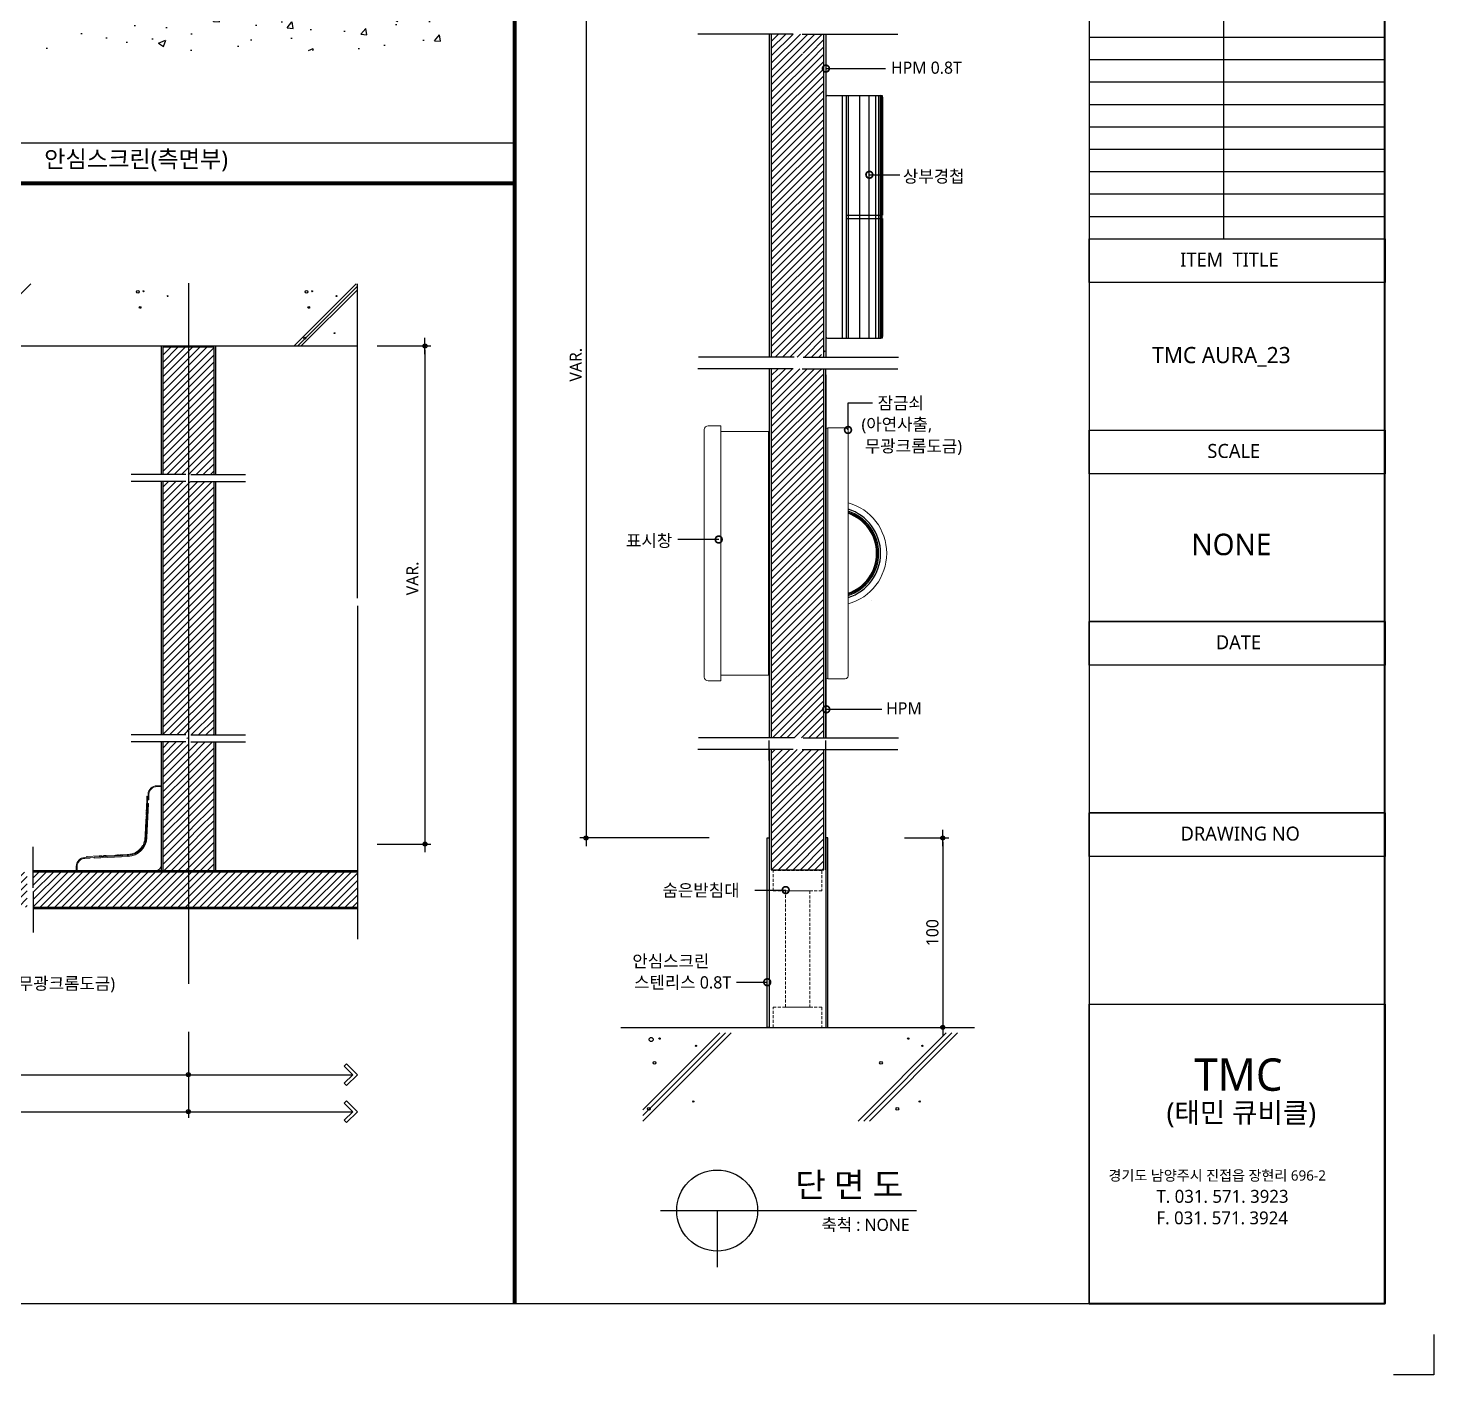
# Model space of a CAD drawing. Extents: x -256 to 8104, y -176 to 5714.
# Drawn here: x 4629 to 8104, y -176 to 3153 of the extents above; entities that cross this region are included whole.
import ezdxf
from ezdxf.enums import TextEntityAlignment as Align

# ---------------------------------------------------------------- set-up
doc = ezdxf.new("R2010")
doc.units = 0
doc.header["$LTSCALE"] = 30
doc.linetypes.add('CEN', pattern=[62, 60, -1, 0, -1])
doc.linetypes.add('HIDDEN', pattern=[0.375, 0.25, -0.125])
doc.layers.get('0').update_dxf_attribs({"linetype": 'CONTINUOUS'})
doc.layers.get('DEFPOINTS').update_dxf_attribs({"linetype": 'CONTINUOUS'})
for name, color, linetype in [('C', 2, 'CONTINUOUS'), ('curior-0Line', 252, 'CONTINUOUS'), ('DIM', 7, 'CONTINUOUS'), ('HAT', 8, 'CONTINUOUS'), ('HID', 9, 'HIDDEN'), ('TIT', 3, 'CONTINUOUS'), ('경첩', 4, 'CONTINUOUS'), ('문자', 3, 'CONTINUOUS'), ('부자재', 4, 'CONTINUOUS'), ('잠금쇠(회전형)', 4, 'CONTINUOUS'), ('중심선', 1, 'CEN'), ('치수', 1, 'CONTINUOUS'), ('판넬', 2, 'CONTINUOUS'), ('해치', 8, 'CONTINUOUS')]:
    doc.layers.add(name, color=color, linetype=linetype)
doc.styles.add('돋움', font='malgun.ttf')
doc.dimstyles.new('10', dxfattribs={"dimscale": 10, "dimtxt": 3, "dimasz": 1, "dimexe": 1.5, "dimexo": 2, "dimgap": 1, "dimtad": 1, "dimdec": 0, "dimlunit": 6, "dimtxsty": '돋움', "dimblk": 'DIMDOT', "dimcen": -1, "dimdle": 1.5, "dimclrt": 3, "dimazin": 3, "dimtfac": 1, "dimtdec": 0, "dimtix": 1, "dimtmove": 2, "dimatfit": 3, "dimldrblk": 'DIMDOT', "dimarcsym": 0})
pattern_1 = [(45, (19999.996, -7000), (-8.980256, 8.980256), [])]
pattern_2 = [(45, (19939.411, -6907.926), (-8.980256, 8.980256), [])]

# ---------------------------------------------------------------- blocks, each defined once
blk = doc.blocks.new('DIMDOT')
at = {"linetype": 'Continuous'}
blk.add_line((-2, 0), (2, 0), dxfattribs=at)
for radius in [0.5, 0.25]:
    blk.add_circle((0, 0), radius, dxfattribs=at)
blk = doc.blocks.new('*D601')
at = {"layer": 'DEFPOINTS', "color": 0}
for p in [(34653.8, -3333.9), (34329.7, -5672.9), (34653.8, -5672.9)]:
    blk.add_point(p, dxfattribs=at)
at = {"layer": 'DIM', "color": 0, "lineweight": -2, "ltscale": 10}
for p, q in [((34633.8, -3333.9), (34314.7, -3333.9)), ((34329.7, -3343.9), (34329.7, -5662.9)), ((34633.8, -5672.9), (34314.7, -5672.9))]:
    blk.add_line(p, q, dxfattribs=at)
at = {"layer": 'DIM', "color": 0, "lineweight": -2, "xscale": 10, "yscale": 10, "zscale": 10}
for p, rotation in [((34329.7, -3333.9), 90), ((34329.7, -5672.9), 270)]:
    blk.add_blockref('DIMDOT', p, dxfattribs=dict(at, rotation=rotation))
at = {"layer": 'DIM', "color": 3, "insert": (34304.5, -4503.4), "char_height": 30, "attachment_point": 5, "rotation": 90, "style": '돋움'}
blk.add_mtext('VAR.', dxfattribs=at)
blk = doc.blocks.new('A$C13EB2441')
for p, q in [((0.837, 7.375), (0.837, 14.115)), ((0.837, 6.74), (0.837, 0))]:
    blk.add_line(p, q)
blk = doc.blocks.new('_DOTSMALL')
at = {"color": 0, "linetype": 'ByBlock', "const_width": 0.5}
blk.add_lwpolyline([(-0.0625, 0, 1), (0.0625, 0, 1)], format="xyb", close=True, dxfattribs=at)
blk = doc.blocks.new('A$C63EC304E')
at = {"layer": '치수', "color": 1, "xscale": 2.5, "yscale": 2.5, "zscale": 2.5, "rotation": 234.3098741996962}
blk.add_blockref('_DOTSMALL', (0.31, 0.31), dxfattribs=at)
blk = doc.blocks.new('A$C2BC9653E')
at = {"layer": '치수', "xscale": 0.3333333333333333, "yscale": 0.3333333333333333, "zscale": 0.3333333333333333}
blk.add_blockref('A$C63EC304E', (0, 0), dxfattribs=at)
blk = doc.blocks.new('A$C7FC71301')
at = {"layer": '치수', "rotation": 180}
blk.add_blockref('A$C2BC9653E', (0.208, 0.208), dxfattribs=at)
blk = doc.blocks.new('A$C4A20372B')
at = {"layer": '치수'}
blk.add_blockref('A$C7FC71301', (0, 0), dxfattribs=at)
blk = doc.blocks.new('A$C566469F5')
at = {"layer": '치수'}
blk.add_blockref('A$C4A20372B', (0, 0), dxfattribs=at)
blk = doc.blocks.new('A$C7E317CD4')
at = {"layer": '해치', "xscale": 2, "yscale": 2, "zscale": 2}
blk.add_blockref('A$C566469F5', (0, 0), dxfattribs=at)
blk = doc.blocks.new('A$C601D7F27')
at = {"layer": '치수'}
blk.add_blockref('A$C7E317CD4', (0, 0), dxfattribs=at)
blk = doc.blocks.new('A$C38802C08')
at = {"layer": '치수'}
blk.add_blockref('A$C601D7F27', (0, 0), dxfattribs=at)
blk = doc.blocks.new('*D602')
at = {"layer": 'DEFPOINTS', "color": 0}
for p in [(35097.3, -5672.8), (35097.3, -6141.1), (35211.6, -6141.1)]:
    blk.add_point(p, dxfattribs=at)
at = {"layer": 'DIM', "color": 0, "lineweight": -2, "ltscale": 10}
for p, q in [((35117.3, -5672.8), (35226.6, -5672.8)), ((35211.6, -5682.8), (35211.6, -6131.1)), ((35117.3, -6141.1), (35226.6, -6141.1))]:
    blk.add_line(p, q, dxfattribs=at)
at = {"layer": 'DIM', "color": 0, "lineweight": -2, "xscale": 10, "yscale": 10, "zscale": 10}
for p, rotation in [((35211.6, -5672.8), 90), ((35211.6, -6141.1), 270)]:
    blk.add_blockref('DIMDOT', p, dxfattribs=dict(at, rotation=rotation))
at = {"layer": 'DIM', "color": 3, "insert": (35186, -5907), "char_height": 30, "attachment_point": 5, "rotation": 90, "style": '돋움'}
blk.add_mtext('100', dxfattribs=at)
blk = doc.blocks.new('*D607')
at = {"layer": 'DEFPOINTS', "color": 0}
for p in [(28592.8, -6132.4), (33346.7, -6132.4), (33346.7, -6349.6)]:
    blk.add_point(p, dxfattribs=at)
at = {"layer": 'DIM', "color": 0, "lineweight": -2, "ltscale": 10}
for p, q in [((28592.8, -6152.4), (28592.8, -6364.6)), ((33346.7, -6152.4), (33346.7, -6364.6)), ((28602.8, -6349.6), (33336.7, -6349.6))]:
    blk.add_line(p, q, dxfattribs=at)
at = {"layer": 'DIM', "color": 0, "lineweight": -2, "xscale": 10, "yscale": 10, "zscale": 10, "rotation": 180}
blk.add_blockref('DIMDOT', (28592.8, -6349.6), dxfattribs=at)
at = {"layer": 'DIM', "color": 0, "lineweight": -2, "xscale": 10, "yscale": 10, "zscale": 10}
blk.add_blockref('DIMDOT', (33346.7, -6349.6), dxfattribs=at)
at = {"layer": 'DIM', "color": 3, "insert": (30969.8, -6319.9), "char_height": 30, "attachment_point": 5, "style": '돋움'}
blk.add_mtext('설계치수', dxfattribs=at)
blk = doc.blocks.new('*D608')
at = {"layer": 'DEFPOINTS', "color": 0}
for p in [(32195.9, -6132.4), (33346.7, -6132.4), (33346.7, -6258.1)]:
    blk.add_point(p, dxfattribs=at)
at = {"layer": 'DIM', "color": 0, "lineweight": -2, "ltscale": 10}
for p, q in [((32195.9, -6152.4), (32195.9, -6273.1)), ((33346.7, -6152.4), (33346.7, -6273.1)), ((32205.9, -6258.1), (33336.7, -6258.1))]:
    blk.add_line(p, q, dxfattribs=at)
at = {"layer": 'DIM', "color": 0, "lineweight": -2, "xscale": 10, "yscale": 10, "zscale": 10, "rotation": 180}
blk.add_blockref('DIMDOT', (32195.9, -6258.1), dxfattribs=at)
at = {"layer": 'DIM', "color": 0, "lineweight": -2, "xscale": 10, "yscale": 10, "zscale": 10}
blk.add_blockref('DIMDOT', (33346.7, -6258.1), dxfattribs=at)
at = {"layer": 'DIM', "color": 3, "insert": (32771.3, -6228.5), "char_height": 30, "attachment_point": 5, "style": '돋움'}
blk.add_mtext('설계치수', dxfattribs=at)
blk = doc.blocks.new('*D610')
at = {"layer": 'DEFPOINTS', "color": 0}
for p in [(33793.5, -4456.8), (33793.5, -5688.1), (33931.4, -5688.1)]:
    blk.add_point(p, dxfattribs=at)
at = {"layer": 'DIM', "color": 0, "lineweight": -2, "ltscale": 10}
for p, q in [((33813.5, -4456.8), (33946.4, -4456.8)), ((33931.4, -4466.8), (33931.4, -5678.1)), ((33813.5, -5688.1), (33946.4, -5688.1))]:
    blk.add_line(p, q, dxfattribs=at)
at = {"layer": 'DIM', "color": 0, "lineweight": -2, "xscale": 10, "yscale": 10, "zscale": 10}
for p, rotation in [((33931.4, -4456.8), 90), ((33931.4, -5688.1), 270)]:
    blk.add_blockref('DIMDOT', p, dxfattribs=dict(at, rotation=rotation))
at = {"layer": 'DIM', "color": 3, "insert": (33900.6, -5031.5), "char_height": 30, "attachment_point": 5, "rotation": 90, "style": '돋움'}
blk.add_mtext('VAR.', dxfattribs=at)
blk = doc.blocks.new('A$C06B31977')
for p, q in [((1.26, 11.06), (1.26, 21.17)), ((1.26, 10.11), (1.26, 0))]:
    blk.add_line(p, q)
blk = doc.blocks.new('AURA_23', base_point=(28321.5, -6824.2))
at = {"layer": 'HAT'}
h = blk.add_hatch(dxfattribs=at)
h.set_pattern_fill('ANSI31', color=256, scale=4, style=0)
h.set_pattern_definition(pattern_1)
edge = h.paths.add_edge_path()
edge.add_line((34917.6, -3734.6), (34858.2, -3734.6))
edge.add_arc((34856.1, -3734.6), 2.08, -54.3099, 0, ccw=False)
edge.add_arc((34856.1, -3734.6), 2.08, 125.6901, 305.6901, ccw=False)
edge.add_arc((34856.1, -3734.6), 2.08, 0, 125.6901, ccw=False)
edge.add_line((34858.2, -3734.6), (34917.6, -3734.6))
edge.add_line((34917.6, -3734.6), (34917.6, -3685.9))
edge.add_line((34917.6, -3685.9), (34907.3, -3685.9))
edge.add_spline(control_points=[(34904.5, -3693.7), (34905.5, -3691.1), (34906.4, -3688.4), (34907.3, -3685.9)], knot_values=[0, 0, 0, 0, 0.152076, 0.152076, 0.152076, 0.152076], degree=3, periodic=0)
edge.add_line((34907.3, -3685.9), (34852.6, -3685.9))
edge.add_line((34852.6, -3685.9), (34852.6, -4484.4))
edge.add_line((34852.6, -4484.4), (34909.3, -4484.4))
edge.add_spline(control_points=[(34909.3, -4484.4), (34912.5, -4475.7), (34915.5, -4467.8), (34917.6, -4464)], knot_values=[0.152076, 0.152076, 0.152076, 0.152076, 0.673721, 0.673721, 0.673721, 0.673721], degree=3, periodic=0)
edge.add_spline(control_points=[(34920, -4484.4), (34920.5, -4474.4), (34921.6, -4459.1), (34918.7, -4462), (34917.6, -4464)], knot_values=[0.673721, 0.673721, 0.673721, 0.673721, 1.332503, 1.60798, 1.60798, 1.60798, 1.60798], degree=3, periodic=0)
edge.add_line((34917.6, -4464), (34917.6, -3734.6))
h.paths.add_polyline_path([(34852.6, -3685.9), (34787.6, -3685.9), (34787.6, -4484.4), (34852.6, -4484.4)])
h = blk.add_hatch(dxfattribs=at)
h.set_pattern_fill('ANSI31', color=256, scale=4, style=0)
h.set_pattern_definition(pattern_1)
h.paths.add_polyline_path([(34852.6, -4970), (34787.6, -4970), (34787.6, -5425.5), (34852.6, -5425.5), (34852.6, -5316, -0.567825), (34852.6, -5312.4)])
h.paths.add_polyline_path([(34917.6, -4970), (34852.6, -4970), (34852.6, -5312.4, -0.582142), (34855.8, -5314.2), (34917.6, -5314.2)])
edge = h.paths.add_edge_path()
edge.add_line((34917.6, -5314.2), (34855.8, -5314.2))
edge.add_arc((34853.7, -5314.2), 2.08, -54.3099, 0, ccw=False)
edge.add_arc((34853.7, -5314.2), 2.08, 239.178, 305.6901, ccw=False)
edge.add_line((34852.6, -5316), (34852.6, -5425.5))
edge.add_line((34852.6, -5425.5), (34909.3, -5425.5))
edge.add_spline(control_points=[(34909.3, -5425.5), (34912.5, -5416.7), (34915.5, -5408.9), (34917.6, -5405.1)], knot_values=[0.152076, 0.152076, 0.152076, 0.152076, 0.673721, 0.673721, 0.673721, 0.673721], degree=3, periodic=0)
edge.add_line((34917.6, -5405.1), (34917.6, -5314.2))
h.paths.add_polyline_path([(34852.6, -4513.4), (34787.6, -4513.4), (34787.6, -4970), (34852.6, -4970)])
edge = h.paths.add_edge_path()
edge.add_line((34917.6, -4513.4), (34907.3, -4513.4))
edge.add_spline(control_points=[(34904.5, -4521.2), (34905.5, -4518.6), (34906.4, -4516), (34907.3, -4513.4)], knot_values=[0, 0, 0, 0, 0.152076, 0.152076, 0.152076, 0.152076], degree=3, periodic=0)
edge.add_line((34907.3, -4513.4), (34852.6, -4513.4))
edge.add_line((34852.6, -4513.4), (34852.6, -4970))
edge.add_line((34852.6, -4970), (34917.6, -4970))
edge.add_line((34917.6, -4970), (34917.6, -4513.4))
at = {"layer": 'HAT', "transparency": 33554687}
h = blk.add_hatch(dxfattribs=at)
h.set_pattern_fill('ANSI31', color=256, scale=4, style=0)
h.set_pattern_definition(pattern_1)
h.paths.add_polyline_path([(34842, -5454.5), (34787.6, -5454.5), (34787.6, -5751.3), (34852.6, -5751.3), (34852.6, -5454.5)])
h.paths.add_polyline_path([(34917.6, -5454.5), (34864.3, -5454.5), (34852.6, -5454.5), (34852.6, -5751.3), (34917.6, -5751.3)])
at = {"layer": '해치'}
h = blk.add_hatch(dxfattribs=at)
h.set_pattern_fill('AR-CONC', color=256, style=0)
h.set_pattern_definition([(50, (31538.16, -5160.01), (182.185, -15.939), [19.05, -209.55]), (355, (31538.16, -5160.01), (-35.243, 191.057), [15.24, -167.64]), (100.451, (31553.34, -5161.34), (146.943, 175.117), [16.19, -178.09]), (46.184, (31538.16, -5109.2), (271.079, -42.042), [28.575, -314.325]), (96.636, (31560.75, -5112.71), (237.404, 247.426), [24.285, -267.135]), (351.184, (31538.16, -5109.2), (237.405, 247.425), [22.86, -251.46]), (21, (31563.56, -5121.91), (151.615, -102.2655), [19.05, -209.55]), (326, (31563.56, -5121.91), (61.802, 184.188), [15.24, -167.64]), (71.4514, (31576.2, -5130.43), (213.416, 81.923), [16.19, -178.09]), (37.5, (31538.16, -5160.01), (3.0886, 84.555), [0, -165.608, 0, -170.18, 0, -168.275]), (7.5, (31538.16, -5160.01), (66.8197, 100.1806), [0, -97.028, 0, -161.798, 0, -64.135]), (327.5, (31481.52, -5160.01), (135.5906, -5.7287), [0, -63.5, 0, -198.12, 0, -262.89]), (317.5, (31456.12, -5160.01), (148.129, 25.4265), [0, -82.55, 0, -131.572, 0, -186.69])])
h.paths.add_polyline_path([(34017.7, -3726.3), (34017.7, -3623.3), (32967.6, -3623.3), (32967.6, -3726.3)])
h = blk.add_hatch(dxfattribs=at)
h.set_pattern_fill('ANSI31', color=256, scale=4, style=0)
h.set_pattern_definition([(45, (-242963.669, -62904.538), (-8.9802561, 8.9802561), [])])
edge = h.paths.add_edge_path()
edge.add_line((33346.7, -4460.1), (33284.3, -4460.1))
edge.add_line((33284.3, -4460.1), (33283.4, -4461))
edge.add_line((33283.4, -4461), (33283.4, -4561.4))
edge.add_line((33283.4, -4561.4), (33326.3, -4561.4))
edge.add_line((33326.3, -4561.4), (33326.3, -4602.9))
edge.add_line((33326.3, -4602.9), (33283.4, -4602.9))
edge.add_line((33283.4, -4602.9), (33283.4, -4774.6))
edge.add_line((33283.4, -4774.6), (33340, -4774.6))
edge.add_spline(control_points=[(33340, -4774.6), (33342.7, -4767), (33348.8, -4751.6), (33344.9, -4782.5), (33346.4, -4785), (33346.7, -4785.1)], knot_values=[0.456227, 0.456227, 0.456227, 0.456227, 2.847595, 6.178025, 6.737145, 6.737145, 6.737145, 6.737145], degree=3, periodic=0)
edge.add_spline(control_points=[(33346.4, -4784.9), (33346.5, -4781.8), (33346.5, -4779.1), (33346, -4778.7), (33345.9, -4778.7)], knot_values=[0.891967, 0.891967, 0.891967, 0.891967, 1.280656, 1.337888, 1.337888, 1.337888, 1.337888], degree=3, periodic=0)
edge.add_line((33346.7, -4785.1), (33346.7, -4460.1))
edge = h.paths.add_edge_path()
edge.add_line((33410.1, -4460.1), (33346.7, -4460.1))
edge.add_line((33346.7, -4460.1), (33346.7, -4785.1))
edge.add_spline(control_points=[(33346.7, -4785.1), (33347.9, -4785.3), (33350.1, -4780.9), (33352.8, -4774.6)], knot_values=[6.737145, 6.737145, 6.737145, 6.737145, 8.913909, 8.913909, 8.913909, 8.913909], degree=3, periodic=0)
edge.add_spline(control_points=[(33352.8, -4774.6), (33354.8, -4769.8), (33357.1, -4763.9), (33359.5, -4757.9)], knot_values=[8.913909, 8.913909, 8.913909, 8.913909, 10.573873, 10.573873, 10.573873, 10.573873], degree=3, periodic=0)
edge.add_line((33352.8, -4774.6), (33410.1, -4774.6))
edge.add_line((33410.1, -4774.6), (33410.1, -4602.9))
edge.add_line((33410.1, -4602.9), (33367.2, -4602.9))
edge.add_line((33367.2, -4602.9), (33367.2, -4561.4))
edge.add_line((33367.2, -4561.4), (33410.1, -4561.4))
edge.add_line((33410.1, -4561.4), (33410.1, -4460.1))
h.paths.add_polyline_path([(33410.1, -4561.4), (33367.2, -4561.4), (33367.2, -4602.9), (33410.1, -4602.9)], flags=16)
h.paths.add_polyline_path([(33326.3, -4561.4), (33283.4, -4561.4), (33283.4, -4602.9), (33326.3, -4602.9)], flags=16)
h = blk.add_hatch(dxfattribs=at)
h.set_pattern_fill('ANSI31', color=256, scale=4, style=0)
h.set_pattern_definition([(45, (33346.735, -5105.089), (-8.98026, 8.98026), [])])
h.paths.add_polyline_path([(33410.1, -4791.7), (33283.4, -4791.7), (33283.4, -5418.4), (33410.1, -5418.4)])
at = {"layer": '해치', "transparency": 33554687}
h = blk.add_hatch(dxfattribs=at)
h.set_pattern_fill('ANSI31', color=256, scale=4)
h.set_pattern_definition(pattern_2)
edge = h.paths.add_edge_path()
edge.add_spline(control_points=[(33346.7, -5446), (33346.4, -5445.9), (33345.4, -5444.2), (33346.2, -5434.3), (33346.4, -5428.7)], knot_values=[1.337888, 1.337888, 1.337888, 1.337888, 1.524261, 2.245715, 2.245715, 2.245715, 2.245715], degree=3, periodic=0)
edge.add_spline(control_points=[(33346.7, -5428.9), (33346.4, -5428.8), (33344.9, -5426.3), (33348.8, -5395.4), (33342.7, -5410.8), (33340, -5418.4)], knot_values=[0.152076, 0.152076, 0.152076, 0.152076, 0.338449, 1.448592, 2.245715, 2.245715, 2.245715, 2.245715], degree=3, periodic=0)
edge.add_spline(control_points=[(33346.4, -5428.7), (33346.5, -5425.6), (33346.5, -5422.9), (33346, -5422.5), (33345.9, -5422.5)], knot_values=[0.891967, 0.891967, 0.891967, 0.891967, 1.280656, 1.337888, 1.337888, 1.337888, 1.337888], degree=3, periodic=0)
edge.add_spline(control_points=[(33345.9, -5422.5), (33344.9, -5422.4), (33342.5, -5428.5), (33340, -5435.5)], knot_values=[0.152076, 0.152076, 0.152076, 0.152076, 0.891967, 0.891967, 0.891967, 0.891967], degree=3, periodic=0)
edge.add_spline(control_points=[(33338.4, -5440), (33338.9, -5438.5), (33339.4, -5437), (33340, -5435.5)], knot_values=[0, 0, 0, 0, 0.152076, 0.152076, 0.152076, 0.152076], degree=3, periodic=0)
edge.add_line((33340, -5435.5), (33283.4, -5435.5))
edge.add_line((33283.4, -5435.5), (33283.4, -5608))
edge.add_line((33283.4, -5608), (33328.1, -5608))
edge.add_line((33328.1, -5608), (33328.1, -5649.5))
edge.add_line((33328.1, -5649.5), (33283.4, -5649.5))
edge.add_line((33283.4, -5649.5), (33283.4, -5753.8))
edge.add_line((33283.4, -5753.8), (33346.7, -5753.8))
edge.add_line((33346.7, -5753.8), (33346.7, -5446))
h.paths.add_polyline_path([(33410.1, -5608), (33365.3, -5608), (33365.3, -5649.5), (33410.1, -5649.5)])
h.paths.add_polyline_path([(33328.1, -5608), (33283.4, -5608), (33283.4, -5649.5), (33328.1, -5649.5)], flags=16)
h = blk.add_hatch(dxfattribs=at)
h.set_pattern_fill('ANSI31', color=256, scale=4)
h.set_pattern_definition(pattern_2)
h.paths.add_polyline_path([(33410.1, -5496.5), (33346.7, -5496.5), (33346.7, -5753.8), (33410.1, -5753.8), (33410.1, -5649.5), (33365.3, -5649.5), (33365.3, -5608), (33410.1, -5608)])
edge = h.paths.add_edge_path()
edge.add_line((33410.1, -5435.5), (33352.8, -5435.5))
edge.add_spline(control_points=[(33352.8, -5435.5), (33350.1, -5441.9), (33347.9, -5446.2), (33346.7, -5446)], knot_values=[2.245715, 2.245715, 2.245715, 2.245715, 2.971303, 2.971303, 2.971303, 2.971303], degree=3, periodic=0)
edge.add_line((33346.7, -5446), (33346.7, -5496.5))
edge.add_line((33346.7, -5496.5), (33410.1, -5496.5))
edge.add_line((33410.1, -5496.5), (33410.1, -5435.5))
h = blk.add_hatch(dxfattribs=at)
h.set_pattern_fill('ANSI31', color=256, scale=4, style=0)
h.set_pattern_definition(pattern_2)
h.paths.add_polyline_path([(32962.8, -5805.4), (32962.8, -5795.9), (32962.8, -5757.1), (33346.7, -5757.1), (33346.7, -5843.8), (32962.8, -5843.8)])
edge = h.paths.add_edge_path()
edge.add_line((32948.2, -5805.4), (32948.2, -5795.9))
edge.add_line((32948.2, -5795.9), (32948.2, -5757.1))
edge.add_line((32948.2, -5757.1), (32315.7, -5757.1))
edge.add_line((32315.7, -5757.1), (32315.7, -5798.4))
edge.add_arc((32315.7, -5800.4), 2.08, -35.6901, 90, ccw=False)
edge.add_arc((32315.7, -5800.4), 2.08, 270, 324.3099, ccw=False)
edge.add_line((32315.7, -5802.5), (32315.7, -5843.8))
edge.add_line((32315.7, -5843.8), (32948.2, -5843.8))
edge.add_line((32948.2, -5843.8), (32948.2, -5805.4))
h.paths.add_polyline_path([(32190.9, -5757.1), (32190.9, -5843.8), (32315.7, -5843.8), (32315.7, -5802.5, -0.610943), (32314, -5799.2, -0.241509), (32315.7, -5798.4), (32315.7, -5757.1)])
h.paths.add_polyline_path([(33764.4, -5757.1), (33346.7, -5757.1), (33346.7, -5843.8), (33764.4, -5843.8)])
at = {"color": 8}
blk.add_line((32768.2, -3955), (34153.5, -3955), dxfattribs=at)
for p, q in [((33764.4, -5080.4), (33764.4, -4303.6)), ((28592.8, -4456.8), (33764.4, -4456.8)), ((33340.1, -4774.6), (33205.3, -4774.6)), ((33352.8, -4774.6), (33487.6, -4774.6)), ((33764.4, -5099.4), (33764.4, -5922.7)), ((33340.1, -5418.4), (33205.3, -5418.4)), ((33352.8, -5418.4), (33487.6, -5418.4)), ((34415.4, -6141.1), (35289.8, -6141.1))]:
    blk.add_line(p, q)
at = {"color": 2}
for p, q in [((36425.6, -6900), (36425.6, -7000)), ((36425.6, -6900), (36425.6, -7000)), ((36425.6, -6900), (36425.6, -7000)), ((36425.6, -7000), (36325.6, -7000)), ((36425.6, -7000), (36325.6, -7000)), ((36425.6, -7000), (36325.6, -7000))]:
    blk.add_line(p, q, dxfattribs=at)
at = {"color": 8, "const_width": 10}
for points in [[(34153.5, -6824.2), (34153.5, -1285.8)], [(28368.9, -4055), (34153.5, -4055)]]:
    blk.add_lwpolyline(points, dxfattribs=at)
at = {"color": 2}
for points in [[(28320.8, -1285.8), (35573.1, -1285.8), (35573.1, -6824.2), (28320.8, -6824.2)], [(28320.8, -1285.8), (35573.1, -1285.8), (35573.1, -6824.2), (28320.8, -6824.2)], [(28320.8, -1285.8), (36302.7, -1285.8), (36302.7, -6824.2), (28320.8, -6824.2)], [(34777.6, -5672.9), (34782.6, -5672.9), (34782.6, -6141.1), (34777.6, -6141.1)], [(34927.6, -5672.9), (34922.6, -5672.9), (34922.6, -6141.1), (34927.6, -6141.1)]]:
    blk.add_lwpolyline(points, close=True, dxfattribs=at)
at = {"layer": 'C'}
for p, q in [((34787.6, -3685.9), (34787.6, -4484.4)), ((34917.6, -4484.4), (34917.6, -3685.9)), ((34787.6, -4513.4), (34787.6, -5425.5)), ((34917.6, -5425.5), (34917.6, -4513.4)), ((34787.6, -5454.5), (34787.6, -5751.3)), ((34917.6, -5751.3), (34917.6, -5454.5)), ((33764.4, -5757.1), (32962.8, -5757.1)), ((34787.6, -5751.3), (34917.6, -5751.3)), ((32962.8, -5843.8), (33764.4, -5843.8))]:
    blk.add_line(p, q, dxfattribs=at)
at = {"layer": 'curior-0Line'}
for p, q in [((35573.1, -1285.8), (35573.1, -6823.4)), ((35905.7, -3638.3), (35905.7, -4192)), ((35573.5, -3693.7), (36305.6, -3693.7)), ((35573.5, -3749), (36305.6, -3749)), ((35573.5, -3804.4), (36305.6, -3804.4)), ((35573.5, -3859.8), (36305.6, -3859.8)), ((35573.5, -3915.2), (36305.6, -3915.2)), ((35573.5, -3970.5), (36305.6, -3970.5)), ((35573.5, -4025.9), (36305.6, -4025.9)), ((35573.5, -4081.3), (36305.6, -4081.3)), ((35573.5, -4136.7), (36305.6, -4136.7)), ((35573.5, -4192), (36305.6, -4192))]:
    blk.add_line(p, q, dxfattribs=at)
for points in [[(36305.6, -1285.8), (35573.1, -1285.8), (35573.1, -6824.2), (36305.6, -6824.2)], [(35573.5, -4192), (36305.6, -4192), (36305.6, -4299.8), (35573.5, -4299.8)], [(35573.5, -4664.9), (36305.6, -4664.9), (36305.6, -4772.7), (35573.5, -4772.7)], [(35573.5, -5610.8), (36305.6, -5610.8), (36305.6, -5137.8), (35573.5, -5137.8)], [(35573.5, -5137.8), (36305.6, -5137.8), (36305.6, -5245.6), (35573.5, -5245.6)], [(35573.5, -6083.7), (36305.6, -6083.7), (36305.6, -5610.8), (35573.5, -5610.8)], [(35573.5, -5610.8), (36305.6, -5610.8), (36305.6, -5718.5), (35573.5, -5718.5)], [(36305.6, -6823.4), (35573.8, -6823.4), (35573.8, -6083.7), (36305.6, -6083.7)]]:
    blk.add_lwpolyline(points, close=True, dxfattribs=at)
at = {"layer": 'DIM', "ltscale": 10}
for p, q in [((33732, -6237.1), (33737.7, -6231.3)), ((33753, -6258.1), (33732, -6237.1)), ((33764.4, -6258.1), (33737.7, -6231.3)), ((33346.7, -6258.1), (33753, -6258.1)), ((33753, -6258.1), (33732, -6279.2)), ((33732, -6279.2), (33737.7, -6284.9)), ((33764.4, -6258.1), (33737.7, -6284.9)), ((33732, -6328.5), (33737.7, -6322.8)), ((33764.4, -6349.6), (33737.7, -6322.8)), ((33346.7, -6349.6), (33753, -6349.6)), ((33753, -6349.6), (33732, -6328.5)), ((33753, -6349.6), (33732, -6370.6)), ((33764.4, -6349.6), (33737.7, -6376.4)), ((33732, -6370.6), (33737.7, -6376.4))]:
    blk.add_line(p, q, dxfattribs=at)
at = {"layer": 'HAT'}
for radius, start, end in [(114.6, 287.404, 72.596), (109.6, 288.2251, 71.7749), (106.6, 288.7568, 71.2432), (104.6, 289.1292, 70.8708)]:
    blk.add_arc((34943.3, -4969.4), radius, start, end, dxfattribs=at)
at = {"layer": 'HID', "lineweight": 15}
for points in [[(34792.6, -5753.7), (34912.6, -5753.7), (34912.6, -5803.7), (34792.6, -5803.7)], [(34822.6, -5803.7), (34882.6, -5803.7), (34882.6, -6091.1), (34822.6, -6091.1)], [(34792.6, -6091.1), (34912.6, -6091.1), (34912.6, -6141.1), (34792.6, -6141.1)]]:
    blk.add_lwpolyline(points, close=True, dxfattribs=at)
at = {"layer": 'TIT', "color": 7}
for p, q in [((34513.9, -6593.8), (35146.6, -6593.8)), ((34654.2, -6593.8), (34654.2, -6733.8))]:
    blk.add_line(p, q, dxfattribs=at)
blk.add_circle((34653.9, -6593.8), 100, dxfattribs=at)
at = {"layer": '경첩', "color": 4, "linetype": 'Continuous', "lineweight": 15}
for p, q in [((33268.8, -5546.1), (33268.8, -5543.8)), ((33279.4, -5543.8), (33268.8, -5543.8)), ((33268.8, -5546.1), (33279.4, -5546.1)), ((33279.4, -5546.1), (33279.4, -5543.8)), ((33279.4, -5566.2), (33279.4, -5546.1)), ((33245.8, -5588), (33241.8, -5671.8)), ((33244, -5574.9), (33242.8, -5600.1)), ((33244, -5574.9), (33246.3, -5577.1)), ((33244.1, -5671.9), (33248.1, -5588.1)), ((33245.1, -5569.3), (33246.6, -5570.8)), ((33246.9, -5564.7), (33245.8, -5588)), ((33248.5, -5578.3), (33249.2, -5564.8)), ((33279.4, -5569.4), (33279.4, -5567.1)), ((33279.4, -5569.4), (33279.4, -5739.8)), ((33242, -5619), (33240.7, -5645.8)), ((33242, -5619), (33244.2, -5621.2)), ((33242.4, -5609.5), (33242.1, -5615.8)), ((33242.1, -5615.8), (33244.3, -5618.1)), ((33242.4, -5609.5), (33244.6, -5611.8)), ((33242.5, -5606.4), (33244.8, -5608.6)), ((33242.8, -5600.1), (33245.1, -5602.3)), ((33239.9, -5661.5), (33239.8, -5664.7)), ((33240, -5660.6), (33239.9, -5661.5)), ((33239.9, -5661.5), (33242.2, -5663.8)), ((33240.4, -5652), (33240, -5660.6)), ((33240, -5660.6), (33242.2, -5662.8)), ((33240.4, -5652), (33242.6, -5654.2)), ((33240.7, -5645.8), (33240.5, -5649.8)), ((33240.5, -5649.8), (33242.7, -5652)), ((33240.7, -5645.8), (33242.9, -5648)), ((33240.7, -5645.8), (33242.9, -5648.1)), ((33230.4, -5696.5), (33232.1, -5698.2)), ((33231.8, -5694.6), (33233.5, -5696.3)), ((33234.3, -5690.5), (33236, -5692.2)), ((33235.4, -5688.3), (33237.1, -5690.1)), ((33236.9, -5684.6), (33238.7, -5686.4)), ((33240.2, -5681.6), (33238.3, -5679.7)), ((33238.4, -5679.7), (33240.3, -5681.6)), ((33239, -5676.2), (33241, -5678.2)), ((33239.3, -5674.1), (33241.4, -5676.2)), ((33239.8, -5665.6), (33239.5, -5671.7)), ((33239.8, -5664.7), (33242, -5666.9)), ((33239.8, -5664.7), (33239.8, -5665.6)), ((33239.8, -5665.6), (33242, -5667.8)), ((33113.6, -5720.1), (33090.3, -5721.2)), ((33090.4, -5723.6), (33103.9, -5722.9)), ((33094.9, -5719.4), (33095.7, -5718.6)), ((33094.9, -5719.4), (33096.4, -5720.9)), ((33125.7, -5717.2), (33095.7, -5718.6)), ((33197.4, -5716.2), (33113.6, -5720.1)), ((33113.7, -5722.5), (33197.5, -5718.5)), ((33125.7, -5717.2), (33127.9, -5719.5)), ((33132, -5716.9), (33134.2, -5719.2)), ((33135.2, -5716.8), (33137.4, -5719)), ((33166.7, -5715.3), (33141.5, -5716.5)), ((33141.5, -5716.5), (33143.7, -5718.7)), ((33166.7, -5715.3), (33168.9, -5717.5)), ((33173, -5715), (33175.2, -5717.2)), ((33176.1, -5714.8), (33178.4, -5717.1)), ((33195, -5714), (33182.4, -5714.6)), ((33182.4, -5714.6), (33184.7, -5716.8)), ((33197.3, -5713.9), (33195, -5714)), ((33195, -5714), (33197.3, -5716.2)), ((33206.7, -5712.4), (33208.6, -5714.3)), ((33211.6, -5710.7), (33213.4, -5712.5)), ((33213.9, -5709.7), (33215.7, -5711.5)), ((33218.2, -5707.4), (33219.9, -5709.1)), ((33220.2, -5706.2), (33221.9, -5707.8)), ((33071.7, -5743.1), (33069.4, -5743.1)), ((33069.4, -5743.1), (33069.4, -5753.8)), ((33069.4, -5753.8), (33071.7, -5753.8)), ((33071.7, -5753.8), (33071.7, -5743.1)), ((33071.7, -5753.8), (33091.8, -5753.8)), ((33092.7, -5753.8), (33095.1, -5753.8)), ((33265.4, -5753.8), (33095.1, -5753.8))]:
    blk.add_line(p, q, dxfattribs=at)
at = {"layer": '경첩', "color": 4, "linetype": 'Continuous', "lineweight": 15, "flags": 128}
for points in [[(33244.3, -5570.1), (33244.2, -5571.1), (33244.2, -5572.2), (33244.1, -5573.5), (33244, -5574.9)], [(33244.3, -5570.1), (33244.4, -5569.9), (33244.6, -5569.8), (33244.7, -5569.6), (33244.9, -5569.5), (33244.9, -5569.4), (33245, -5569.4), (33245, -5569.3), (33245.1, -5569.3)], [(33245.8, -5588), (33245.8, -5588), (33245.9, -5588), (33246.1, -5588), (33246.4, -5588), (33246.8, -5588.1), (33247.2, -5588.1), (33247.6, -5588.1), (33248.1, -5588.1)], [(33249.2, -5564.8), (33248.7, -5564.8), (33248.3, -5564.7), (33247.9, -5564.7), (33247.5, -5564.7), (33247.2, -5564.7), (33247, -5564.7), (33246.9, -5564.7), (33246.9, -5564.7)], [(33242.8, -5600.1), (33242.8, -5601.3), (33242.7, -5602.5), (33242.7, -5603.6), (33242.6, -5604.5), (33242.6, -5605.3), (33242.6, -5605.9), (33242.6, -5606.3), (33242.5, -5606.4)], [(33240.5, -5649.8), (33240.5, -5650.5), (33240.4, -5651.2), (33240.4, -5652)], [(33240.7, -5645.8), (33240.7, -5645.8), (33240.7, -5645.8)], [(33238.4, -5679.7), (33238.4, -5679.7), (33238.4, -5679.7)], [(33239.3, -5674.1), (33239.1, -5675.7), (33239, -5676.2)], [(33241.8, -5671.8), (33241.8, -5671.8), (33242, -5671.8), (33242.2, -5671.8), (33242.5, -5671.8), (33242.8, -5671.8), (33243.2, -5671.8), (33243.7, -5671.9), (33244.1, -5671.9)], [(33090.4, -5723.6), (33090.4, -5723.1), (33090.4, -5722.7), (33090.4, -5722.3), (33090.3, -5721.9), (33090.3, -5721.6), (33090.3, -5721.4), (33090.3, -5721.3), (33090.3, -5721.2)], [(33113.6, -5720.1), (33113.6, -5720.2), (33113.6, -5720.3), (33113.7, -5720.5), (33113.7, -5720.8), (33113.7, -5721.2), (33113.7, -5721.6), (33113.7, -5722), (33113.7, -5722.5)], [(33132, -5716.9), (33131.9, -5716.9), (33131.5, -5717), (33130.9, -5717), (33130.2, -5717), (33129.2, -5717.1), (33128.1, -5717.1), (33126.9, -5717.2), (33125.7, -5717.2)], [(33141.5, -5716.5), (33140.4, -5716.5), (33139.3, -5716.6), (33138.3, -5716.6), (33137.4, -5716.7), (33136.6, -5716.7), (33136, -5716.7), (33135.5, -5716.8), (33135.3, -5716.8), (33135.2, -5716.8)], [(33173, -5715), (33172.9, -5715), (33172.5, -5715), (33171.9, -5715), (33171.1, -5715.1), (33170.2, -5715.1), (33169.1, -5715.2), (33167.9, -5715.2), (33166.7, -5715.3)], [(33182.4, -5714.6), (33181.2, -5714.6), (33180, -5714.7), (33178.9, -5714.7), (33178, -5714.8), (33177.2, -5714.8), (33176.6, -5714.8), (33176.2, -5714.8), (33176.1, -5714.8)], [(33197.4, -5716.2), (33197.4, -5716.2), (33197.4, -5716.4), (33197.4, -5716.6), (33197.4, -5716.9), (33197.4, -5717.2), (33197.5, -5717.6), (33197.5, -5718.1), (33197.5, -5718.5)]]:
    blk.add_lwpolyline(points, dxfattribs=at)
at = {"layer": '경첩', "color": 4, "linetype": 'Continuous', "lineweight": 15}
for centre, radius, start, end in [((33268.8, -5565.7), 21.9, 90, 177.3017), ((33268.8, -5565.7), 19.6, 90, 177.3017), ((33195.2, -5669.6), 46.7, 272.6983, 357.3017), ((33195.2, -5669.6), 49, 272.6983, 357.3017), ((33195.2, -5669.6), 44.3, 304.3849, 322.5608), ((33195.2, -5669.6), 44.3, 322.5612, 325.6145), ((33195.2, -5669.6), 44.3, 325.6151, 331.8264), ((33195.2, -5669.6), 44.3, 335.0052, 340.234), ((33195.2, -5669.6), 44.3, 340.234, 346.7569), ((33195.2, -5669.6), 44.3, 346.8377, 351.3944), ((33195.2, -5669.6), 44.3, 354.0912, 357.3017), ((33091.3, -5743.1), 21.9, 92.6983, 180), ((33091.3, -5743.1), 19.6, 92.6983, 180), ((33195.2, -5669.6), 44.3, 272.6983, 285), ((33195.2, -5669.6), 44.3, 284.9998, 291.7506), ((33195.2, -5669.6), 44.3, 294.9948, 301.2998), ((33195.2, -5669.6), 44.3, 301.2991, 304.3858), ((33265.4, -5739.8), 14, 270, 0)]:
    blk.add_arc(centre, radius, start, end, dxfattribs=at)
at = {"layer": '부자재'}
for p, q in [((34922.6, -3841.8), (34922.6, -4433.8)), ((34926.6, -3837.8), (35058.6, -3837.8)), ((34962.6, -3837.8), (34962.6, -4437.8)), ((34972.7, -3837.8), (34972.7, -4437.8)), ((35062.6, -3841.8), (35062.6, -4133.8)), ((34972.7, -4133.8), (35062.6, -4133.8)), ((35061.3, -4133.8), (35061.3, -4141.8)), ((34972.7, -4141.8), (35062.6, -4141.8)), ((35062.6, -4141.8), (35062.6, -4433.8)), ((34926.6, -4437.8), (35058.6, -4437.8))]:
    blk.add_line(p, q, dxfattribs=at)
for centre, start, end in [((34926.6, -3841.8), 90, 180), ((35058.6, -3841.8), 0, 90), ((34926.6, -4433.8), 180, 270), ((35058.6, -4433.8), 270, 0)]:
    blk.add_arc(centre, 4, start, end, dxfattribs=at)
at = {"layer": '잠금쇠(회전형)', "linetype": 'Continuous', "lineweight": 15}
for p, q in [((34631.7, -4654.4), (34662.6, -4654.4)), ((34662.6, -4654.4), (34662.6, -5284.4)), ((34621.7, -4663.5), (34621.7, -5275.4)), ((34780.7, -4668.7), (34662.6, -4668.7)), ((34780.7, -4668.7), (34780.7, -5270.2)), ((34782.6, -5267.4), (34782.6, -4671.5)), ((34922.6, -4664.4), (34922.6, -5279.4)), ((34927.6, -4659.4), (34970.6, -4659.4)), ((34927.6, -5279.4), (34927.6, -4659.4)), ((34977.6, -4666.4), (34977.6, -5272.4)), ((35036.4, -5085.9), (35036.4, -5085.9)), ((34780.7, -5270.2), (34662.6, -5270.2)), ((34970.6, -5279.4), (34927.6, -5279.4)), ((34662.6, -5284.4), (34631.7, -5284.4))]:
    blk.add_line(p, q, dxfattribs=at)
for centre, radius, start, end in [((34631.7, -4664.4), 10, 90, 174.5584), ((34779.6, -4671.5), 3, 0, 69.2996), ((34927.6, -4664.4), 5, 90, 180), ((34970.6, -4666.4), 7, 0, 90), ((34943.3, -4969.4), 129.6, 285.3368, 74.6632), ((34631.7, -5274.4), 10, 185.4416, 270), ((34779.6, -5267.4), 3, 290.7004, 0), ((34927.6, -5274.4), 5, 180, 270), ((34970.6, -5272.4), 7, 270, 0)]:
    blk.add_arc(centre, radius, start, end, dxfattribs=at)
at = {"layer": '중심선'}
blk.add_line((33346.7, -4301.3), (33346.7, -6033.2), dxfattribs=at)
at = {"layer": '치수'}
for p, q in [((34921.6, -3771.3), (35069.7, -3771.3)), ((35029.1, -4033.8), (35105.6, -4033.8)), ((34977.3, -4664.5), (34977.3, -4597.7)), ((34977.3, -4597.7), (35037.6, -4597.7)), ((34657.6, -4935.3), (34556.2, -4935.3)), ((34922.6, -5355), (35060.9, -5355)), ((34747.2, -5801.7), (34823.2, -5801.7)), ((34701.6, -6029.5), (34777.6, -6029.5))]:
    blk.add_line(p, q, dxfattribs=at)
at = {"layer": '판넬', "color": 1}
for p, q in [((34782.6, -3685.9), (34782.6, -4484.4)), ((34782.6, -3718.1), (34782.6, -4438.1)), ((34922.6, -3685.9), (34922.6, -4484.4)), ((34922.6, -3718.1), (34922.6, -4438.1)), ((33279.4, -4456.8), (33279.4, -4774.6)), ((33414.1, -4774.6), (33414.1, -4456.8)), ((34782.6, -4513.4), (34782.6, -5425.5)), ((34922.6, -5425.5), (34922.6, -4513.4)), ((34922.6, -4528.3), (34922.6, -5425.5)), ((33279.4, -4791.7), (33279.4, -5107.4)), ((33414.1, -5107.4), (33414.1, -4791.7)), ((33279.4, -5107.4), (33279.4, -5418.4)), ((33414.1, -5418.4), (33414.1, -5107.4)), ((33279.4, -5435.5), (33279.4, -5753.8)), ((33414.1, -5753.8), (33414.1, -5435.5)), ((34782.6, -5481.5), (34782.6, -5432.2)), ((34782.6, -5454.5), (34782.6, -5751.3)), ((34922.6, -5481.5), (34922.6, -5432.2)), ((34922.6, -5751.3), (34922.6, -5454.5)), ((33764.4, -5753.8), (32962.8, -5753.8)), ((32962.8, -5847.1), (33764.4, -5847.1))]:
    blk.add_line(p, q, dxfattribs=at)
at = {"layer": '판넬'}
for p, q in [((33283.4, -4460.1), (33283.4, -4774.6)), ((33410.1, -4460.1), (33283.4, -4460.1)), ((33410.1, -4774.6), (33410.1, -4460.1)), ((33283.4, -4791.7), (33283.4, -5107.4)), ((33410.1, -5107.4), (33410.1, -4791.7)), ((33283.4, -5107.4), (33283.4, -5418.4)), ((33410.1, -5418.4), (33410.1, -5107.4)), ((33283.4, -5435.5), (33283.4, -5753.8)), ((33410.1, -5753.8), (33410.1, -5435.5))]:
    blk.add_line(p, q, dxfattribs=at)
at = {"layer": '해치'}
for p, q in [((34978.8, -4437.8), (34978.8, -3837.8)), ((35006.7, -4437.8), (35006.7, -3837.8)), ((35029.5, -4437.8), (35029.5, -3837.8)), ((35046.2, -4437.8), (35046.2, -3837.8)), ((35053.7, -4437.8), (35053.7, -3837.8)), ((35057.5, -4437.8), (35057.5, -3837.8)), ((35060.1, -4437.8), (35060.1, -3837.8)), ((35061.6, -4437.8), (35061.6, -3837.8)), ((35062.1, -4133.8), (35062.1, -3837.8)), ((35062.4, -4133.8), (35062.4, -3837.8)), ((35062.1, -4437.8), (35062.1, -4141.8)), ((35062.4, -4437.8), (35062.4, -4141.8)), ((32804.2, -4456.8), (32957.4, -4303.6)), ((33608.2, -4456.8), (33761.3, -4303.6)), ((33625.8, -4456.8), (33764.4, -4318.1)), ((34470.2, -6344.8), (34660.4, -6154.5)), ((34470.2, -6372.6), (34688.2, -6154.5)), ((35002.3, -6372.6), (35220.3, -6154.5)), ((35030.1, -6372.6), (35248.2, -6154.5))]:
    blk.add_line(p, q, dxfattribs=at)
at = {"layer": '해치', "color": 2}
for p, q in [((33617, -4456.8), (33764.4, -4309.3)), ((34470.2, -6358.7), (34674.3, -6154.5)), ((35016.2, -6372.6), (35234.2, -6154.5))]:
    blk.add_line(p, q, dxfattribs=at)
at = {"layer": '해치'}
for centre, radius in [((33221.5, -4323.2), 3.36), ((33235.4, -4321.6), 1.12), ((33295.4, -4333.6), 1.12), ((33638.6, -4323.2), 3.36), ((33652.5, -4321.6), 1.12), ((33712.5, -4333.6), 1.12), ((33227.1, -4361.5), 2.24), ((33644.2, -4361.5), 2.24), ((33634.6, -4437.6), 2.24), ((33708, -4425.3), 1.12), ((34490.6, -6171.1), 5.04), ((34511.4, -6168.8), 1.68), ((34601.4, -6186.7), 1.68), ((35126.1, -6168.8), 1.68), ((35161.3, -6186.7), 1.68), ((34499, -6228.6), 3.36), ((35058.9, -6228.6), 3.36), ((34594.7, -6324.3), 1.68), ((35154.6, -6324.3), 1.68), ((34484.6, -6342.7), 3.36), ((35099.2, -6342.7), 3.36)]:
    blk.add_circle(centre, radius, dxfattribs=at)
at = {"rotation": 270}
for p, xscale, yscale, zscale in [((34606.1, -3656.6), 35, 35, 35), ((34606.1, -4484.1), 35, 35, 35), ((34608.1, -4455.1), 35, 35, 35), ((33205.3, -4775), 20, 20, 20), ((33205.3, -5418.8), 20, 20, 20), ((34606.1, -5425.2), 35, 35, 35), ((34608.1, -5396.2), 35, 35, 35)]:
    blk.add_blockref('A$C13EB2441', p, dxfattribs=dict(at, xscale=xscale, yscale=yscale, zscale=zscale))
at = {"xscale": 10, "yscale": 10, "zscale": 10}
blk.add_blockref('A$C06B31977', (32950.3, -5906.5), dxfattribs=at)
at = {"layer": '해치', "xscale": -20, "yscale": 20, "zscale": 20, "rotation": 180}
for p in [(34918.4, -3767.1), (35025.9, -4029.6), (34919.4, -5350.8)]:
    blk.add_blockref('A$C38802C08', p, dxfattribs=at)
at = {"layer": '해치', "yscale": 20, "zscale": 20}
for p, xscale in [((34981.5, -4668.7), -20), ((34661.8, -4939.5), -20), ((34819, -5805.9), 20), ((34773.4, -6033.6), 20)]:
    blk.add_blockref('A$C38802C08', p, dxfattribs=dict(at, xscale=xscale))
at = {"layer": 'curior-0Line', "color": 8, "char_height": 34.554, "attachment_point": 1}
for s, insert, width in [('{\\fMalgun Gothic|b0|i0|c129|p50;\\C0;ITEM  TITLE}', (35798.5, -4226.2), 397.448), ('{\\fMalgun Gothic|b0|i0|c129|p50;\\C0;SCALE}', (35865.7, -4699.1), 191.895), ('{\\fMalgun Gothic|b0|i0|c129|p50;\\C0;DATE}', (35886.7, -5172), 397.448), ('{\\fMalgun Gothic|b0|i0|c129|p50;\\C0;DRAWING NO}', (35799.5, -5644.9), 453.028)]:
    blk.add_mtext(s, dxfattribs=dict(at, insert=insert, width=width))
at = {"layer": 'curior-0Line', "color": 3, "width": 510.128, "attachment_point": 1}
for s, insert, char_height in [('{\\f맑은 고딕;TMC AURA_23}', (35729.2, -4459.4), 40), ('{\\f맑은 고딕|c129|p50;\\C3;NONE\\C0;}', (35826.1, -4920.9), 53.161)]:
    blk.add_mtext(s, dxfattribs=dict(at, insert=insert, char_height=char_height))
at = {"layer": 'TIT', "style": '돋움'}
for s, height, p in [('안심스크린(측면부)', 42, (33444.5, -4015.9)), ('(태민 큐비클)', 50, (36134.5, -6376.7)), ('단 면 도', 60, (35113.7, -6560.2))]:
    blk.add_text(s, height=height, dxfattribs=at).set_placement(p, align=Align.RIGHT)
blk.add_text('축척 : NONE', height=30, dxfattribs=at).set_placement((34912, -6644))
at = {"layer": '문자', "style": '돋움'}
for s, p in [('HPM 0.8T', (35083.5, -3784.1)), ('HPM', (35071.6, -5367.4))]:
    blk.add_text(s, height=30, dxfattribs=at).set_placement(p)
for s, height, p in [('상부경첩', 30.34, (35189.2, -4037.3)), ('잠금쇠', 30.34, (35107.7, -4597.5)), ('무광크롬도금)', 30.34, (35139.1, -4705.9)), ('표시창', 30.34, (34485.5, -4937.7)), ('숨은받침대', 30.34, (34614, -5801.8)), ('안심스크린', 30.34, (34539.3, -5976.8)), ('스텐리스 0.8T', 30.34, (34568.5, -6029.6)), ('(아연사출,무광크롬도금)', 30.337, (32957.9, -6033.9))]:
    blk.add_text(s, height=height, dxfattribs=at).set_placement(p, align=Align.MIDDLE)
at = {"layer": '문자', "color": 3, "style": '돋움'}
blk.add_text('(아연사출,', height=30.34, dxfattribs=at).set_placement((35098, -4651.9), align=Align.MIDDLE)
blk.add_text('TMC', height=80, dxfattribs=at).set_placement((36051.5, -6297.8), align=Align.RIGHT)
at = {"layer": '문자', "color": 3, "insert": (35621.2, -6494.4), "char_height": 25.517, "width": 722.929, "attachment_point": 1}
blk.add_mtext('{\\f맑은 고딕|c129|p50;\\C256;경기도 남양주시 진접읍 장현리 696-2}', dxfattribs=at)
at = {"layer": '문자', "insert": (35729, -6542.7), "char_height": 31.896, "width": 581.466, "attachment_point": 1}
blk.add_mtext('{\\f맑은 고딕|c129|p50;\\C0; \\C256;T. 031. 571. 3923\\f굴림|c129|p50;       \\P\\f맑은 고딕|c129|p50; F. 031. 571. 3924\\C0;}', dxfattribs=at)
at = {"layer": 'DIM', "ltscale": 10}
for base, p1, p2, text, picture, middle in [((34329.7, -5672.9), (34653.8, -3333.9), (34653.8, -5672.9), 'VAR.', '*D601', (34304.5, -4503.4)), ((35211.6, -6141.1), (35097.3, -5672.8), (35097.3, -6141.1), '100', '*D602', (35186, -5907))]:
    dim = blk.add_linear_dim(base=base, p1=p1, p2=p2, angle=90, text=text, dimstyle='10', override={"dimtxsty": '돋움'}, dxfattribs=at)
    dim.commit()
    dim.dimension.update_dxf_attribs({"geometry": picture, "text_midpoint": middle})
dim = blk.add_linear_dim(base=(33931.4, -5688.1), p1=(33793.5, -4456.8), p2=(33793.5, -5688.1), angle=90, text='VAR.', dimstyle='10', override={"dimtxsty": '돋움'}, dxfattribs=at)
dim.commit()
dim.dimension.update_dxf_attribs({"geometry": '*D610', "text_midpoint": (33900.6, -5031.5), "dimtype": 160})
for base, p1, picture, middle in [((33346.7, -6349.6), (28592.8, -6132.4), '*D607', (30969.8, -6319.9)), ((33346.7, -6258.1), (32195.9, -6132.4), '*D608', (32771.3, -6228.5))]:
    dim = blk.add_linear_dim(base=base, p1=p1, p2=(33346.7, -6132.4), text='설계치수', dimstyle='10', override={"dimtxsty": '돋움'}, dxfattribs=at)
    dim.commit()
    dim.dimension.update_dxf_attribs({"geometry": picture, "text_midpoint": middle})

msp = doc.modelspace()

# ---------------------------------------------------------------- block references
msp.add_blockref('AURA_23', (0, 0))

doc.saveas('drawing.dxf')
